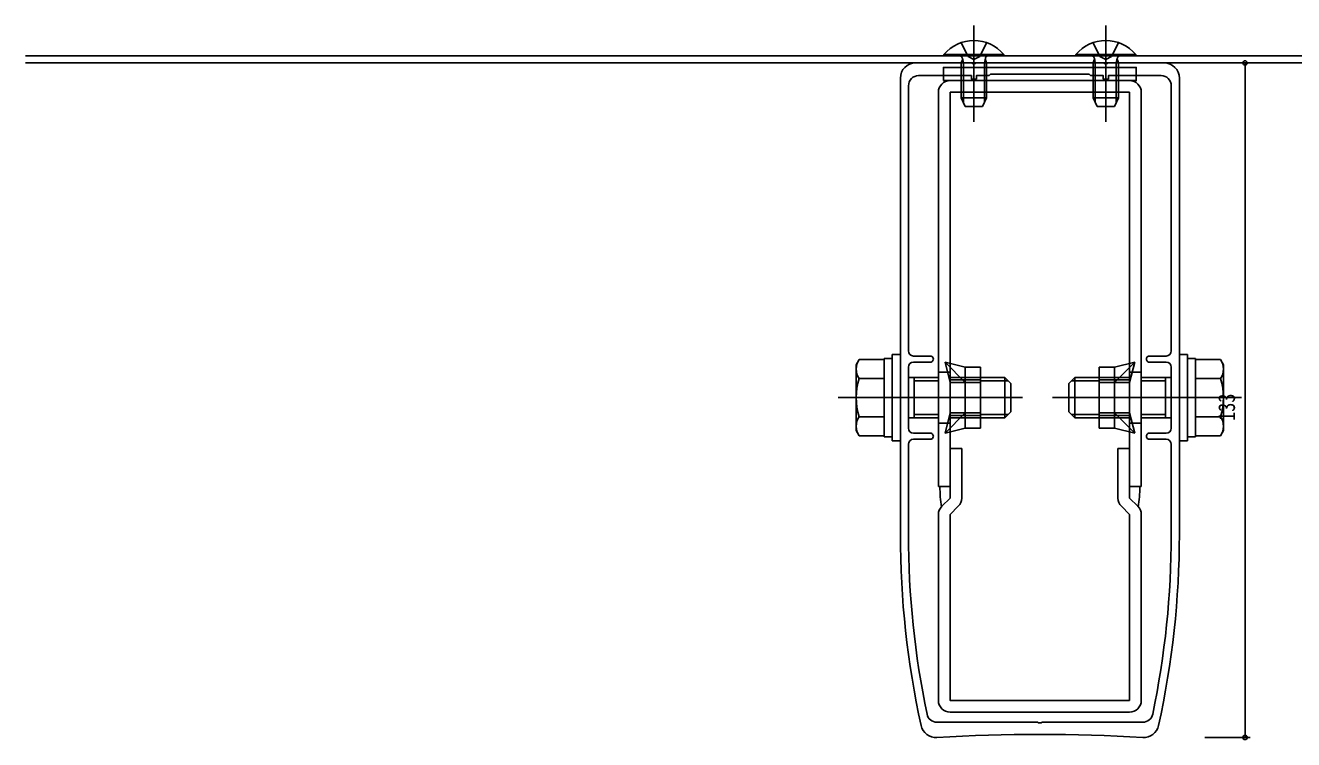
# Model space of a CAD drawing. Units: millimetres, scale not verified. Extents: x -420 to 420, y -297 to 297.
# Drawn here: x -13 to 237, y -39.3 to 101.6 of the extents above; entities that cross this region are included whole.
import ezdxf
from ezdxf.enums import TextEntityAlignment as Align

# ---------------------------------------------------------------- set-up
doc = ezdxf.new("R2010")
doc.units = ezdxf.units.MM
doc.header["$LTSCALE"] = 2
for name, color, linetype in [('0-2_YKK_11', 7, 'Continuous'), ('0-3_YKK_12', 2, 'Continuous'), ('0-4_YKK_13', 4, 'Continuous'), ('0-5_YKK_D', 6, 'Continuous')]:
    doc.layers.add(name, color=color, linetype=linetype)
doc.styles.add('ＭＳ ゴシック', font='')
doc.styles.get('ＭＳ ゴシック').set_extended_font_data('MS Gothic')

msp = doc.modelspace()

# ---------------------------------------------------------------- linework, layer by layer
at = {"layer": '0-2_YKK_11'}
for p, q in [((159.475, 1.166), (159.475, 91.166)), ((214.475, 91.166), (214.475, 1.166)), ((161.075, 89.666), (161.075, 37.366)), ((212.875, 37.366), (212.875, 89.666)), ((162.075, 36.366), (165.375, 36.366)), ((165.375, 35.166), (162.075, 35.166)), ((208.575, 36.366), (211.875, 36.366)), ((211.875, 35.166), (208.575, 35.166)), ((161.075, 34.166), (161.075, 22.166)), ((212.875, 22.166), (212.875, 34.166)), ((162.075, 21.166), (165.375, 21.166)), ((208.575, 21.166), (211.875, 21.166)), ((161.075, 18.966), (161.075, 1.166)), ((165.375, 19.966), (162.075, 19.966)), ((211.875, 19.966), (208.575, 19.966)), ((212.875, 1.166), (212.875, 18.966))]:
    msp.add_line(p, q, dxfattribs=at)
for points in [[(162.475, 94.166), (173.517, 94.166), (173.7, 94.046), (174.25, 94.046), (174.434, 94.166), (199.517, 94.166), (199.7, 94.046), (200.25, 94.046), (200.434, 94.166), (211.475, 94.166)], [(210.875, 91.666), (200.475, 91.666), (200.475, 90.966), (199.475, 90.966), (199.475, 91.666), (196.975, 91.666), (196.675, 91.966), (177.275, 91.966), (176.975, 91.666), (174.475, 91.666), (174.475, 90.966), (173.475, 90.966), (173.475, 91.666), (163.075, 91.666)], [(166.687, -35.834), (186.517, -35.834), (186.7, -35.954), (187.25, -35.954), (187.434, -35.834), (207.264, -35.834)]]:
    msp.add_lwpolyline(points, dxfattribs=at)
for centre, radius, start, end in [((162.475, 91.166), 3, 90.00001, 179.99999), ((211.475, 91.166), 3, 0.00001, 89.99999), ((163.075, 89.666), 2, 90.00001, 179.99999), ((210.875, 89.666), 2, 0.00001, 89.99999), ((162.075, 37.366), 1, 180.00001, 269.99999), ((162.075, 34.166), 1, 90.00001, 179.99999), ((165.375, 35.766), 0.6, 269.99999, 90.00001), ((208.575, 35.766), 0.6, 89.99999, 270.00001), ((211.875, 37.366), 1, 270.00001, 359.99999), ((211.875, 34.166), 1, 0.00001, 89.99999), ((162.075, 22.166), 1, 180.00001, 269.99999), ((165.375, 20.566), 0.6, 269.99999, 90.00001), ((208.575, 20.566), 0.6, 89.99999, 270.00001), ((211.875, 22.166), 1, 270.00001, 359.99999), ((162.075, 18.966), 1, 90.00001, 179.99999), ((211.875, 18.966), 1, 0.00001, 89.99999), ((334.475, 1.166), 175, 180, 192.42235), ((334.475, 1.166), 173.4, 180, 191.78271), ((39.475, 1.166), 173.4, 348.21729, 360), ((39.475, 1.166), 175, 347.57765, 0), ((166.687, -33.834), 2, 191.78271, 269.99999), ((207.264, -33.834), 2, 270.00001, 348.21729), ((166.502, -35.834), 3, 192.42234, 273.35733), ((207.449, -35.834), 3, 266.64267, 347.57766), ((186.975, -384.827), 346.593, 86.64267, 93.35733)]:
    msp.add_arc(centre, radius, start, end, dxfattribs=at)
at = {"layer": '0-3_YKK_12'}
for p, q in [((173.975, 101.566), (173.975, 82.566)), ((199.975, 101.566), (199.975, 82.566)), ((306.975, 95.566), (-13.025, 95.566)), ((306.975, 94.166), (-13.025, 94.166)), ((147.193, 28.166), (183.525, 28.166)), ((158.829, 28.166), (182.331, 28.166)), ((226.757, 28.166), (189.453, 28.166)), ((215.122, 28.166), (191.619, 28.166))]:
    msp.add_line(p, q, dxfattribs=at)
at = {"layer": '0-4_YKK_13'}
for p, q in [((171.475, 98.149), (172.83, 95.432)), ((176.475, 98.149), (175.12, 95.432)), ((197.475, 98.149), (198.83, 95.432)), ((202.475, 98.149), (201.12, 95.432)), ((168.075, 95.814), (168.075, 95.566)), ((179.875, 95.814), (168.075, 95.814)), ((168.075, 95.566), (179.875, 95.566)), ((171.908, 94.166), (171.715, 95.089)), ((173.975, 94.823), (172.83, 95.432)), ((173.975, 94.823), (175.12, 95.432)), ((176.042, 94.166), (176.236, 95.089)), ((179.875, 95.814), (179.875, 95.566)), ((194.075, 95.814), (194.075, 95.566)), ((205.875, 95.814), (194.075, 95.814)), ((194.075, 95.566), (205.875, 95.566)), ((197.908, 94.166), (197.715, 95.089)), ((199.975, 94.823), (198.83, 95.432)), ((199.975, 94.823), (201.12, 95.432)), ((202.042, 94.166), (202.236, 95.089)), ((205.875, 95.814), (205.875, 95.566)), ((171.475, 94.166), (171.692, 94.761)), ((176.475, 94.166), (171.475, 94.166)), ((171.475, 94.166), (171.475, 91.666)), ((171.908, 94.166), (171.908, 91.666)), ((176.042, 94.166), (176.042, 91.666)), ((176.475, 94.166), (176.259, 94.761)), ((176.475, 94.166), (176.475, 91.666)), ((197.475, 94.166), (197.692, 94.761)), ((202.475, 94.166), (197.475, 94.166)), ((197.475, 94.166), (197.475, 91.666)), ((197.908, 94.166), (197.908, 91.666)), ((202.042, 94.166), (202.042, 91.666)), ((202.475, 94.166), (202.259, 94.761)), ((202.475, 94.166), (202.475, 91.666)), ((169.275, 90.666), (204.675, 90.666)), ((171.475, 91.666), (171.475, 87.266)), ((171.908, 91.666), (171.908, 86.346)), ((176.042, 91.666), (176.042, 86.346)), ((176.475, 91.666), (176.475, 87.266)), ((197.475, 91.666), (197.475, 87.266)), ((197.908, 91.666), (197.908, 86.346)), ((202.042, 91.666), (202.042, 86.346)), ((202.475, 91.666), (202.475, 87.266)), ((166.975, 10.666), (166.975, 88.366)), ((169.275, 88.366), (204.675, 88.366)), ((169.275, 8.366), (169.275, 88.366)), ((204.675, 88.366), (204.675, 8.366)), ((206.975, 88.366), (206.975, 10.666)), ((176.475, 87.266), (171.475, 87.266)), ((172.275, 85.566), (171.475, 87.266)), ((175.675, 85.566), (172.275, 85.566)), ((176.475, 87.266), (175.675, 85.566)), ((202.475, 87.266), (197.475, 87.266)), ((198.275, 85.566), (197.475, 87.266)), ((201.675, 85.566), (198.275, 85.566)), ((202.475, 87.266), (201.675, 85.566)), ((150.775, 34.666), (151.356, 35.672)), ((156.275, 35.672), (151.356, 35.672)), ((156.275, 35.866), (157.875, 35.866)), ((156.275, 35.866), (156.275, 20.466)), ((156.275, 35.672), (156.275, 20.661)), ((157.875, 36.666), (157.875, 19.666)), ((159.475, 36.666), (157.875, 36.666)), ((159.475, 19.666), (159.475, 36.666)), ((169.275, 31.166), (168.275, 35.166)), ((172.275, 31.166), (168.275, 35.166)), ((201.675, 31.166), (205.675, 35.166)), ((204.675, 31.166), (205.675, 35.166)), ((214.475, 36.666), (216.075, 36.666)), ((214.475, 19.666), (214.475, 36.666)), ((216.075, 36.666), (216.075, 19.666)), ((217.675, 35.866), (216.075, 35.866)), ((217.675, 35.866), (217.675, 20.466)), ((217.675, 35.672), (217.675, 20.661)), ((217.675, 35.672), (222.595, 35.672)), ((223.175, 34.666), (222.595, 35.672)), ((150.775, 34.666), (150.775, 21.666)), ((169.275, 33.166), (166.975, 33.166)), ((175.275, 22.166), (175.275, 34.166)), ((198.675, 22.166), (198.675, 34.166)), ((204.675, 33.166), (206.975, 33.166)), ((223.175, 34.666), (223.175, 21.666)), ((156.275, 31.919), (151.356, 31.919)), ((156.275, 32.166), (156.275, 24.166)), ((166.975, 32.166), (160.975, 32.166)), ((162.175, 32.166), (162.175, 24.166)), ((166.975, 31.486), (162.175, 31.486)), ((175.275, 32.166), (169.275, 32.166)), ((175.275, 31.666), (169.275, 31.666)), ((169.275, 25.166), (169.275, 31.166)), ((172.275, 31.166), (169.275, 31.166)), ((172.275, 25.166), (172.275, 31.166)), ((180.075, 32.166), (175.275, 32.166)), ((180.755, 31.486), (175.275, 31.486)), ((181.275, 30.966), (180.075, 32.166)), ((180.075, 24.166), (180.075, 32.166)), ((181.275, 25.366), (181.275, 30.966)), ((192.675, 30.966), (193.875, 32.166)), ((192.675, 25.366), (192.675, 30.966)), ((193.195, 31.486), (198.675, 31.486)), ((193.875, 32.166), (198.675, 32.166)), ((193.875, 24.166), (193.875, 32.166)), ((198.675, 32.166), (204.675, 32.166)), ((198.675, 31.666), (204.675, 31.666)), ((201.675, 25.166), (201.675, 31.166)), ((201.675, 31.166), (204.675, 31.166)), ((204.675, 25.166), (204.675, 31.166)), ((206.975, 32.166), (212.975, 32.166)), ((206.975, 31.486), (211.775, 31.486)), ((211.775, 32.166), (211.775, 24.166)), ((217.675, 32.166), (217.675, 24.166)), ((217.675, 31.919), (222.595, 31.919)), ((172.275, 25.166), (168.275, 21.166)), ((169.275, 25.166), (168.275, 21.166)), ((172.275, 25.166), (169.275, 25.166)), ((175.275, 25.166), (172.275, 25.166)), ((172.275, 22.166), (172.275, 25.166)), ((181.275, 25.366), (180.075, 24.166)), ((192.675, 25.366), (193.875, 24.166)), ((198.675, 25.166), (201.675, 25.166)), ((201.675, 22.166), (201.675, 25.166)), ((201.675, 25.166), (205.675, 21.166)), ((201.675, 25.166), (204.675, 25.166)), ((204.675, 25.166), (205.675, 21.166)), ((156.275, 24.414), (151.356, 24.414)), ((160.975, 24.166), (166.975, 24.166)), ((166.975, 24.846), (162.175, 24.846)), ((169.275, 23.166), (166.975, 23.166)), ((175.275, 24.666), (169.275, 24.666)), ((175.275, 24.166), (169.275, 24.166)), ((180.755, 24.846), (175.275, 24.846)), ((175.275, 24.166), (180.075, 24.166)), ((193.195, 24.846), (198.675, 24.846)), ((198.675, 24.166), (193.875, 24.166)), ((198.675, 24.666), (204.675, 24.666)), ((198.675, 24.166), (204.675, 24.166)), ((204.675, 23.166), (206.975, 23.166)), ((206.975, 24.846), (211.775, 24.846)), ((212.975, 24.166), (206.975, 24.166)), ((217.675, 24.414), (222.595, 24.414)), ((150.775, 21.666), (151.356, 20.661)), ((156.275, 20.661), (151.356, 20.661)), ((156.275, 20.466), (157.875, 20.466)), ((172.275, 22.166), (168.275, 21.166)), ((172.275, 22.166), (175.275, 22.166)), ((201.675, 22.166), (198.675, 22.166)), ((201.675, 22.166), (205.675, 21.166)), ((217.675, 20.466), (216.075, 20.466)), ((217.675, 20.661), (222.595, 20.661)), ((223.175, 21.666), (222.595, 20.661)), ((157.875, 19.666), (159.475, 19.666)), ((169.275, 18.166), (171.575, 18.166)), ((171.575, 8.366), (171.575, 18.166)), ((202.375, 8.366), (202.375, 18.166)), ((204.675, 18.166), (202.375, 18.166)), ((216.075, 19.666), (214.475, 19.666)), ((169.275, 10.666), (166.975, 10.666)), ((204.675, 10.666), (206.975, 10.666)), ((167.649, 6.74), (169.275, 8.366)), ((206.302, 6.74), (204.675, 8.366)), ((166.975, -31.534), (166.975, 5.114)), ((169.275, 5.114), (170.902, 6.74)), ((204.675, 5.114), (203.049, 6.74)), ((204.675, 5.114), (204.675, -31.534)), ((206.975, 5.114), (206.975, -31.534)), ((204.675, -33.834), (169.275, -33.834))]:
    msp.add_line(p, q, dxfattribs=at)
msp.add_lwpolyline([(167.975, 90.666), (205.975, 90.666), (205.975, 93.266), (167.975, 93.266)], close=True, dxfattribs=at)
for points in [[(175.275, 34.166), (172.275, 34.166), (168.275, 35.166)], [(198.675, 34.166), (201.675, 34.166), (205.675, 35.166)], [(175.275, 31.166), (172.275, 31.166), (172.275, 34.166)], [(198.675, 31.166), (201.675, 31.166), (201.675, 34.166)], [(204.675, -31.534), (169.275, -31.534), (169.275, 5.114)]]:
    msp.add_lwpolyline(points, dxfattribs=at)
for centre, radius, start, end in [((173.975, 90.866), 7.7, 39.98312, 140.01688), ((199.975, 90.866), 7.7, 39.98312, 140.01688), ((171.128, 94.966), 0.6, 340.03043, 90), ((176.823, 94.966), 0.6, 90, 199.96957), ((197.128, 94.966), 0.6, 340.03043, 90), ((202.823, 94.966), 0.6, 90, 199.96957), ((169.275, 88.366), 2.3, 90, 180), ((204.675, 88.366), 2.3, 0, 90), ((154.098, 33.796), 3.323, 145.61575, 214.38425), ((219.853, 33.796), 3.323, 325.61575, 34.38425), ((163.195, 28.166), 12.419, 162.41205, 197.58795), ((210.756, 28.166), 12.419, 342.41205, 17.58795), ((154.098, 22.537), 3.323, 145.61575, 214.38425), ((219.853, 22.537), 3.323, 325.61575, 34.38425), ((169.275, 8.366), 2.3, 315, 0), ((204.675, 8.366), 2.3, 180, 225), ((169.275, 5.114), 2.3, 135, 180), ((204.675, 5.114), 2.3, 360, 45), ((169.275, -31.534), 2.3, 180, 270), ((204.675, -31.534), 2.3, 270, 0)]:
    msp.add_arc(centre, radius, start, end, dxfattribs=at)
for centre, major_axis, start_param, end_param in [((169.275, 10.666), (0.011, -7.658), 4.7120019, 5.261547), ((204.675, 10.666), (-0.011, -7.658), 1.0216383, 1.5711834)]:
    msp.add_ellipse(centre, major_axis=major_axis, ratio=0.261149, start_param=start_param, end_param=end_param, dxfattribs=at)
at = {"layer": '0-5_YKK_D'}
for p, q in [((219.475, 94.166), (228.435, 94.166)), ((227.435, -38.834), (227.435, 94.166)), ((219.475, -38.834), (228.435, -38.834))]:
    msp.add_line(p, q, dxfattribs=at)
for centre in [(227.435, 94.166), (227.435, -38.834)]:
    msp.add_circle(centre, 0.425, dxfattribs=at)

# ---------------------------------------------------------------- texts
at = {"layer": '0-5_YKK_D', "style": 'ＭＳ ゴシック', "width": 0.8}
msp.add_text('133', height=3.299, rotation=90, dxfattribs=at).set_placement((226.435, 23.586), align=Align.BOTTOM_LEFT)

doc.saveas('drawing.dxf')
